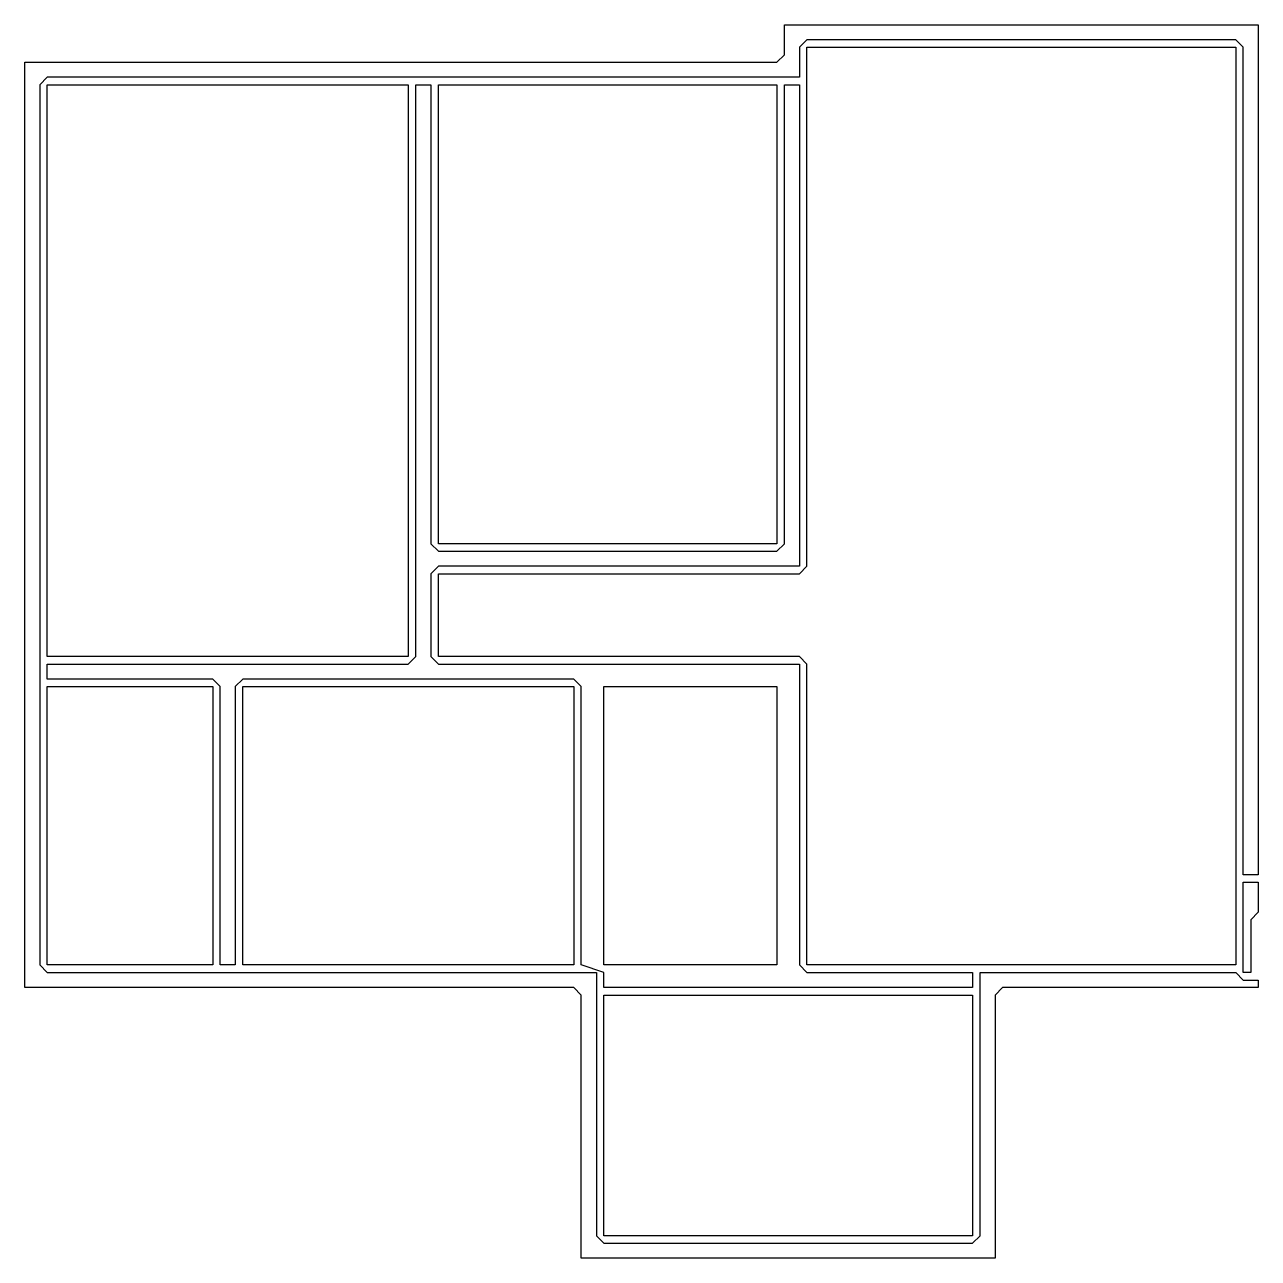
# Model space of a CAD drawing. Header units: metres. Extents: x 46 to 210, y 46 to 210.
import ezdxf

# ---------------------------------------------------------------- set-up
doc = ezdxf.new("R2010")
doc.units = ezdxf.units.M
for name, color, linetype in [('Bathroom', 5, 'Continuous'), ('Common_room', 2, 'Continuous'), ('Inner_walls', 9, 'Continuous'), ('Kitchen', 3, 'Continuous'), ('Living_room', 10, 'Continuous'), ('Main_gate', 1, 'Continuous'), ('Master_room', 6, 'Continuous')]:
    doc.layers.add(name, color=color, linetype=linetype)

msp = doc.modelspace()

# ---------------------------------------------------------------- linework, layer by layer
at = {"layer": 'Bathroom'}
for points in [[(49, 85), (49, 122), (71, 122), (71, 85)], [(123, 85), (123, 122), (146, 122), (146, 85)]]:
    msp.add_lwpolyline(points, close=True, dxfattribs=at)
at = {"layer": 'Common_room'}
for points in [[(101, 141), (101, 202), (146, 202), (146, 141)], [(75, 85), (75, 122), (119, 122), (119, 85)]]:
    msp.add_lwpolyline(points, close=True, dxfattribs=at)
at = {"layer": 'Inner_walls'}
msp.add_lwpolyline([(72, 85), (72, 122), (71, 123), (49, 123), (49, 125), (97, 125), (98, 126), (98, 202), (100, 202), (100, 141), (101, 140), (146, 140), (147, 141), (147, 202), (149, 202), (149, 138), (101, 138), (100, 137), (100, 126), (101, 125), (149, 125), (149, 85), (150, 84), (172, 84), (172, 82), (123, 82), (123, 84), (120, 85), (120, 122), (119, 123), (75, 123), (74, 122), (74, 85)], close=True, dxfattribs=at)
at = {"layer": 'Kitchen'}
msp.add_lwpolyline([(123, 49), (123, 81), (172, 81), (172, 49)], close=True, dxfattribs=at)
at = {"layer": 'Living_room'}
msp.add_lwpolyline([(150, 85), (150, 125), (149, 126), (101, 126), (101, 137), (149, 137), (150, 138), (150, 207), (207, 207), (207, 85)], close=True, dxfattribs=at)
at = {"layer": 'Main_gate'}
msp.add_lwpolyline([(208, 84), (208, 96), (210, 96), (210, 92), (209, 91), (209, 84)], close=True, dxfattribs=at)
at = {"layer": 'Master_room'}
msp.add_lwpolyline([(49, 126), (49, 202), (97, 202), (97, 126)], close=True, dxfattribs=at)
at = {"layer": 'Walls'}
msp.add_lwpolyline([(46, 82), (46, 205), (146, 205), (147, 206), (147, 210), (210, 210), (210, 97), (208, 97), (208, 207), (207, 208), (150, 208), (149, 207), (149, 203), (49, 203), (48, 202), (48, 85), (49, 84), (122, 84), (122, 49), (123, 48), (172, 48), (173, 49), (173, 84), (207, 84), (208, 83), (210, 83), (210, 82), (176, 82), (175, 81), (175, 46), (120, 46), (120, 81), (119, 82)], close=True, dxfattribs=at)

doc.saveas('drawing.dxf')
